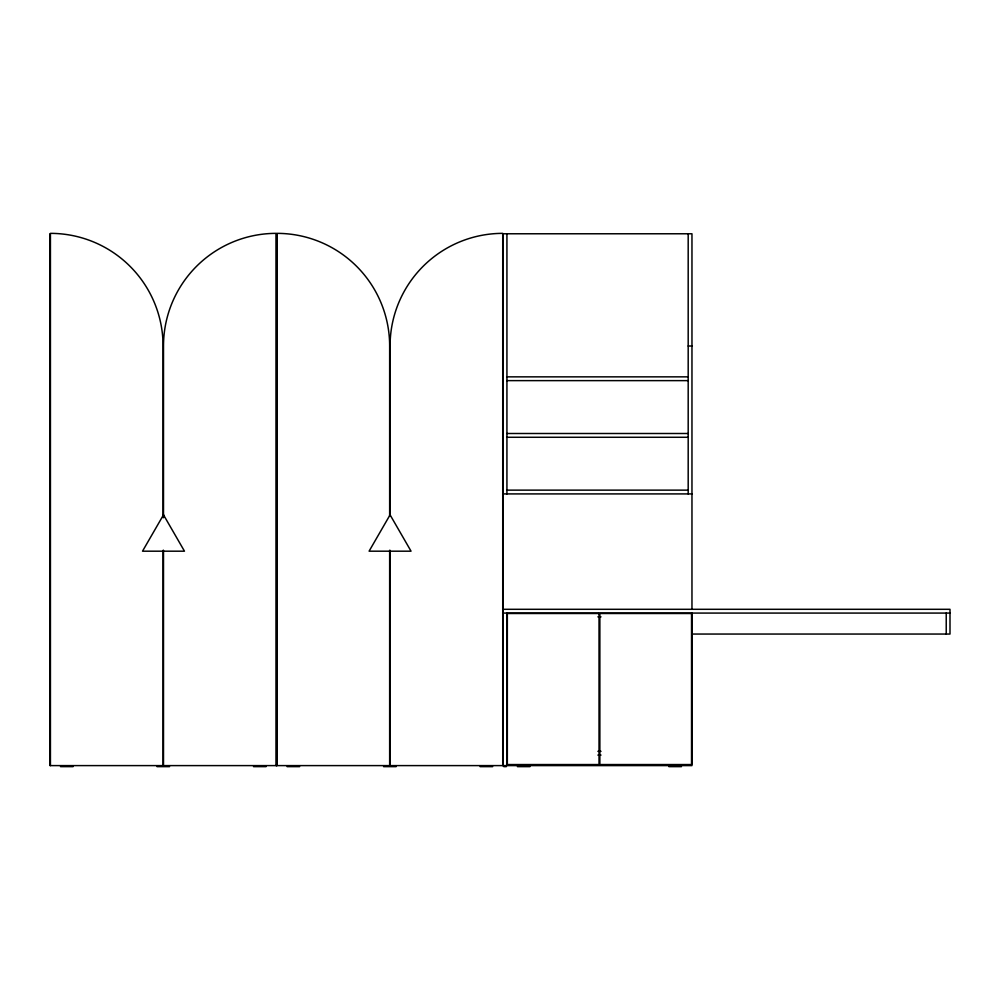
<?xml version="1.0" encoding="UTF-8"?>
<svg xmlns="http://www.w3.org/2000/svg" width="1000" height="1000" viewBox="0 0 1000 1000"><rect width="100%" height="100%" fill="white"/><g stroke="black" fill="none" stroke-linecap="round" stroke-linejoin="round"><path stroke-width="1.5" d="M276.15 765.6L276.15 233.363A112.662 112.662 0 0 0 163.5 346.012L163.5 517.587M502.725 765.6L502.725 233.363A112.662 112.662 0 0 0 390.075 346.012L390.075 516.025M688.188 346.012L691.963 346.012M506.925 376.85L688.188 376.85M506.925 380.625L688.188 380.625M506.925 433.5L688.188 433.5M506.925 437.275L688.188 437.275M506.925 490.138L688.188 490.138M503.15 493.913L691.963 493.913M503.15 609.3L950 609.3L950 634.05L691.963 634.05M503.15 613.075L950 613.075M597.888 616.85L601 616.85M597.888 751.325L601 751.325M597.888 755.1L601 755.1M60.487 766.637L73.075 766.637M156.988 766.637L169.575 766.637M253.5 766.637L266.087 766.637M287.062 766.637L299.65 766.637M383.562 766.637L396.15 766.637M480.075 766.637L492.663 766.637M503.8 766.637L506.275 766.637M517.413 766.637L530 766.637M668.875 766.637L681.462 766.637M946.225 613.075L946.225 634.05M691.963 609.3L691.963 233.775L503.15 233.775L503.15 765.6M691.963 613.075L691.963 765.6L390.075 765.6L390.075 550.35M688.188 233.775L688.188 493.913M506.925 233.775L506.925 493.913M506.925 613.075L506.925 765.6M389.65 516.025L389.65 346.012A112.662 112.662 0 0 0 276.988 233.363L276.988 765.6M389.65 550.35L389.65 765.6L163.5 765.6L163.5 550.35M276.575 233.775L276.575 765.6M163.075 517.587L163.075 346.012A112.662 112.662 0 0 0 50.425 233.363L50.425 765.6M163.075 550.35L163.075 765.6L50 765.6L50 233.775M163.5 514.85L142.513 551.188L184.475 551.188L163.5 514.85M390.075 514.85L369.087 551.188L411.05 551.188L390.075 514.85M599.025 613.5L507.337 613.5L507.337 764.55L599.025 764.55L599.025 613.5M691.538 613.5L599.862 613.5L599.862 764.55L691.538 764.55L691.538 613.5"/></g></svg>
